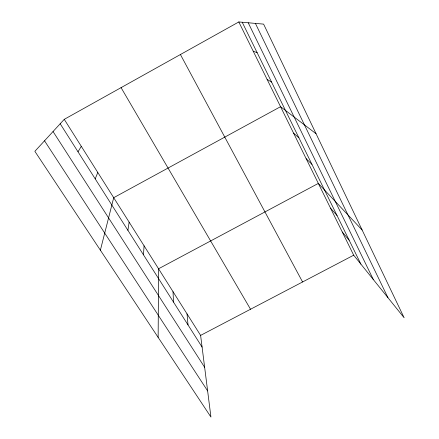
<?xml version="1.0" encoding="UTF-8"?>
<svg xmlns="http://www.w3.org/2000/svg" width="439" height="439" viewBox="0 0 439 439"><rect width="100%" height="100%" fill="white"/><g stroke="black" fill="none" stroke-linecap="round" stroke-linejoin="round"><path stroke-width="0.66" d="M158.144 337.382L158.561 268.772L318.335 183.409L362.142 230.02M143.46 254.807L144.08 245.829M127.914 230.343L129.137 222.15M100.377 250.197L113.706 197.698L280.554 106.693L316.047 133.708M95.219 178.882L97.771 172.445M78.01 151.801L81.292 146.335M64.253 119.337L34.857 151.318L210.934 417.05L200.612 335.396L64.253 119.337L238.811 21.95L263.603 24.123L404.143 317.781L353.691 255.191L238.811 21.95M200.612 335.396L353.691 255.191M253.204 51.165L257.161 52.702M267.11 79.399L271.576 82.088M293.554 133.099L298.943 137.868M306.142 158.66L311.942 164.356M330.496 208.102L337.037 215.516M342.277 232.017L349.153 240.21M44.526 140.798L207.631 390.913M53.042 131.53L204.645 367.311M60.187 123.754L202.088 347.079M121.071 87.635L250.532 309.243M180.418 54.529L302.575 281.975M242.218 22.246L360.88 264.113M248.227 22.779L373.359 279.588M255.416 23.404L387.944 297.68M187.03 313.874L188.024 324.948M173.021 291.677L173.504 302.098"/></g></svg>
